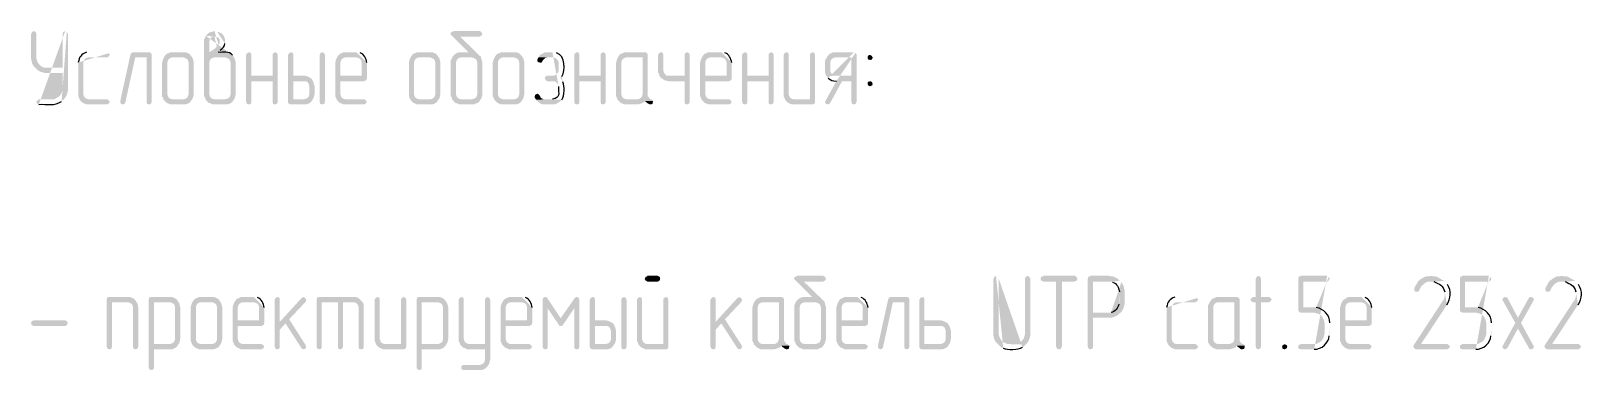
# Model space of a CAD drawing. Header units: millimetres. Extents: x -211 to 10565, y -2293 to 2244.
# Drawn here: x 5112.3 to 5175.6, y 58.4 to 72.3 of the extents above; entities that cross this region are included whole.
import ezdxf

# ---------------------------------------------------------------- set-up
doc = ezdxf.new("R2010")
doc.units = ezdxf.units.MM
doc.layers.add('PDF _Геометрия', color=7, linetype='Continuous')
doc.layers.add('PDF _Сплошная заливка', color=7, linetype='Continuous')

msp = doc.modelspace()

# ---------------------------------------------------------------- hatches: boundary and pattern name
at = {"layer": 'PDF _Сплошная заливка', "transparency": 33554559}
for points in [[(5112.38, 72.297), (5112.317, 72.254), (5112.275, 72.17), (5112.275, 71.154), (5112.296, 71.091), (5112.317, 70.964), (5112.402, 70.837), (5112.465, 70.773), (5112.909, 70.794), (5112.825, 70.794), (5112.761, 70.816), (5112.677, 70.858), (5112.613, 70.921), (5112.529, 71.048), (5112.486, 71.218), (5112.486, 72.191), (5112.465, 72.254)], [(5130.6, 72.297), (5129.52, 72.297), (5129.52, 72.276), (5129.436, 72.254), (5129.393, 72.191), (5129.415, 72.149), (5130.134, 71.429), (5129.753, 71.429), (5129.69, 71.408), (5129.605, 71.366), (5129.478, 71.239), (5129.457, 71.175), (5129.415, 71.091), (5129.415, 69.631), (5129.457, 69.567), (5129.478, 69.482), (5129.838, 69.504), (5129.753, 69.525), (5129.69, 69.567), (5129.647, 69.631), (5129.626, 69.715), (5129.626, 71.006), (5129.647, 71.091), (5129.69, 71.154), (5129.753, 71.196), (5129.838, 71.218), (5130.261, 71.218), (5130.642, 71.239), (5130.578, 71.302), (5129.795, 72.064), (5130.6, 72.064), (5130.663, 72.106), (5130.705, 72.17), (5130.663, 72.254)], [(5117.099, 71.429), (5116.443, 71.429), (5116.38, 71.408), (5116.337, 71.345), (5115.914, 69.419), (5115.914, 69.398), (5115.957, 69.313), (5116.02, 69.292), (5116.084, 69.313), (5116.126, 69.377), (5116.528, 71.218), (5116.993, 71.218), (5117.205, 71.323), (5117.205, 71.345), (5117.163, 71.408)], [(5117.205, 71.323), (5116.993, 71.218), (5116.993, 69.398), (5117.015, 69.313), (5117.099, 69.292), (5117.163, 69.313), (5117.205, 69.398)], [(5117.713, 71.239), (5117.671, 71.154), (5117.649, 71.091), (5117.628, 71.006), (5117.628, 69.631), (5117.671, 69.546), (5117.692, 69.482), (5118.051, 69.504), (5117.967, 69.525), (5117.903, 69.567), (5117.861, 69.631), (5117.84, 69.715), (5117.84, 71.006), (5117.861, 71.091), (5117.903, 71.154), (5117.967, 71.196), (5118.051, 71.218), (5118.496, 71.218)], [(5118.496, 71.429), (5117.967, 71.429), (5117.882, 71.387), (5117.819, 71.366), (5117.755, 71.302), (5117.713, 71.239), (5118.496, 71.218), (5118.559, 71.196), (5118.644, 71.154), (5118.686, 71.091), (5118.707, 71.006), (5118.707, 69.715), (5118.686, 69.631), (5118.644, 69.567), (5118.58, 69.525), (5118.496, 69.504), (5118.051, 69.504), (5117.692, 69.482), (5117.819, 69.355), (5117.882, 69.334), (5117.967, 69.292), (5118.559, 69.292), (5118.644, 69.313), (5118.729, 69.355), (5118.792, 69.419), (5118.877, 69.546), (5118.919, 69.715), (5118.919, 71.006), (5118.877, 71.175), (5118.792, 71.302), (5118.729, 71.366), (5118.644, 71.408), (5118.58, 71.429)], [(5120.548, 71.239), (5120.189, 71.218), (5120.273, 71.196), (5120.358, 71.154), (5120.4, 71.091), (5120.421, 71.006), (5120.421, 69.715), (5120.4, 69.631), (5120.358, 69.567), (5120.273, 69.525), (5120.189, 69.504), (5119.765, 69.504), (5119.406, 69.482), (5119.533, 69.355), (5119.617, 69.334), (5119.681, 69.292), (5120.294, 69.292), (5120.358, 69.313), (5120.443, 69.355), (5120.506, 69.419), (5120.591, 69.546), (5120.633, 69.715), (5120.633, 71.006), (5120.591, 71.175)], [(5121.162, 71.429), (5121.099, 71.387), (5121.056, 71.323), (5121.056, 69.398), (5121.099, 69.313), (5121.162, 69.292), (5121.247, 69.313), (5121.268, 69.398), (5121.268, 70.244), (5122.135, 70.244), (5121.268, 70.477), (5121.268, 71.323), (5121.247, 71.408)], [(5122.241, 71.429), (5122.157, 71.387), (5122.135, 71.323), (5122.135, 70.477), (5121.268, 70.477), (5122.135, 70.244), (5122.135, 69.398), (5122.157, 69.313), (5122.241, 69.292), (5122.305, 69.313), (5122.347, 69.398), (5122.347, 71.323), (5122.305, 71.408)], [(5122.876, 71.429), (5122.813, 71.387), (5122.77, 71.323), (5122.77, 69.377), (5122.813, 69.313), (5122.876, 69.292), (5123.49, 69.292), (5123.574, 69.313), (5123.659, 69.355), (5123.722, 69.419), (5123.765, 69.482), (5122.982, 69.504), (5122.982, 70.244), (5123.405, 70.244), (5123.765, 70.287), (5123.722, 70.35), (5123.659, 70.392), (5123.574, 70.435), (5123.511, 70.456), (5123.405, 70.477), (5122.982, 70.477), (5122.982, 71.323), (5122.961, 71.408)], [(5124.167, 71.429), (5124.082, 71.387), (5124.061, 71.323), (5124.061, 69.398), (5124.082, 69.313), (5124.167, 69.292), (5124.23, 69.313), (5124.251, 69.313), (5124.273, 69.398), (5124.273, 71.323), (5124.23, 71.408)], [(5124.78, 71.239), (5124.738, 71.154), (5124.717, 71.091), (5124.696, 71.006), (5124.696, 69.631), (5124.738, 69.546), (5124.759, 69.482), (5124.823, 69.419), (5124.886, 69.355), (5124.95, 69.334), (5125.034, 69.292), (5125.881, 69.292), (5125.944, 69.334), (5125.987, 69.398), (5125.944, 69.461), (5125.881, 69.504), (5125.119, 69.504), (5125.034, 69.525), (5124.971, 69.567), (5124.929, 69.631), (5124.907, 69.715), (5124.907, 70.244), (5125.881, 70.244), (5125.902, 70.265), (5125.965, 70.287), (5125.987, 70.371), (5124.907, 70.477), (5124.907, 71.006), (5124.929, 71.091), (5124.971, 71.154), (5125.034, 71.196), (5125.119, 71.218), (5125.563, 71.218)], [(5127.785, 71.239), (5127.743, 71.154), (5127.722, 71.091), (5127.701, 71.006), (5127.701, 69.631), (5127.743, 69.546), (5127.764, 69.482), (5128.124, 69.504), (5128.039, 69.525), (5127.976, 69.567), (5127.933, 69.631), (5127.912, 69.715), (5127.912, 71.006), (5127.933, 71.091), (5127.976, 71.154), (5128.039, 71.196), (5128.124, 71.218), (5128.568, 71.218)], [(5128.568, 71.429), (5128.039, 71.429), (5127.955, 71.387), (5127.891, 71.366), (5127.828, 71.302), (5127.785, 71.239), (5128.568, 71.218), (5128.632, 71.196), (5128.716, 71.154), (5128.759, 71.091), (5128.78, 71.006), (5128.78, 69.715), (5128.759, 69.631), (5128.716, 69.567), (5128.653, 69.525), (5128.568, 69.504), (5128.124, 69.504), (5127.764, 69.482), (5127.891, 69.355), (5127.955, 69.334), (5128.039, 69.292), (5128.632, 69.292), (5128.716, 69.313), (5128.801, 69.355), (5128.864, 69.419), (5128.949, 69.546), (5128.991, 69.715), (5128.991, 71.006), (5128.949, 71.175), (5128.864, 71.302), (5128.801, 71.366), (5128.716, 71.408), (5128.653, 71.429)], [(5130.642, 71.239), (5130.261, 71.218), (5130.346, 71.196), (5130.43, 71.154), (5130.473, 71.091), (5130.494, 71.006), (5130.494, 69.715), (5130.473, 69.631), (5130.43, 69.567), (5130.346, 69.525), (5130.261, 69.504), (5129.838, 69.504), (5129.478, 69.482), (5129.605, 69.355), (5129.69, 69.334), (5129.753, 69.292), (5130.367, 69.292), (5130.43, 69.334), (5130.515, 69.355), (5130.578, 69.419), (5130.663, 69.546), (5130.684, 69.631), (5130.705, 69.715), (5130.705, 71.006), (5130.684, 71.069), (5130.663, 71.154)], [(5131.213, 71.239), (5131.171, 71.154), (5131.15, 71.091), (5131.129, 71.006), (5131.129, 69.631), (5131.171, 69.546), (5131.192, 69.482), (5131.552, 69.504), (5131.467, 69.525), (5131.404, 69.567), (5131.361, 69.631), (5131.34, 69.715), (5131.34, 71.006), (5131.361, 71.091), (5131.404, 71.154), (5131.467, 71.196), (5131.552, 71.218), (5131.996, 71.218)], [(5131.996, 71.429), (5131.467, 71.429), (5131.383, 71.387), (5131.319, 71.366), (5131.256, 71.302), (5131.213, 71.239), (5131.996, 71.218), (5132.06, 71.196), (5132.144, 71.154), (5132.187, 71.091), (5132.208, 71.006), (5132.208, 69.715), (5132.187, 69.631), (5132.144, 69.567), (5132.081, 69.525), (5131.996, 69.504), (5131.552, 69.504), (5131.192, 69.482), (5131.256, 69.419), (5131.319, 69.355), (5131.383, 69.334), (5131.467, 69.292), (5132.06, 69.292), (5132.144, 69.313), (5132.229, 69.355), (5132.292, 69.419), (5132.377, 69.546), (5132.398, 69.631), (5132.419, 69.715), (5132.419, 71.006), (5132.398, 71.091), (5132.377, 71.175), (5132.292, 71.302), (5132.229, 71.366), (5132.144, 71.408), (5132.081, 71.429)], [(5132.991, 71.218), (5132.948, 71.133), (5132.948, 71.091), (5132.97, 71.027), (5133.054, 71.006), (5133.118, 71.006), (5133.16, 71.069), (5133.181, 71.112), (5133.245, 71.175), (5133.266, 71.196), (5133.35, 71.218), (5133.562, 71.218)], [(5134.557, 71.429), (5134.493, 71.387), (5134.451, 71.323), (5134.451, 69.398), (5134.493, 69.313), (5134.557, 69.292), (5134.641, 69.313), (5134.662, 69.398), (5134.662, 70.244), (5135.53, 70.244), (5134.662, 70.477), (5134.662, 71.323), (5134.641, 71.408)], [(5135.636, 71.429), (5135.551, 71.387), (5135.53, 71.323), (5135.53, 70.477), (5134.662, 70.477), (5135.53, 70.244), (5135.53, 69.398), (5135.551, 69.313), (5135.636, 69.292), (5135.699, 69.313), (5135.742, 69.398), (5135.742, 71.323), (5135.699, 71.408)], [(5136.249, 71.239), (5136.207, 71.154), (5136.186, 71.091), (5136.165, 71.006), (5136.165, 69.631), (5136.207, 69.546), (5136.228, 69.482), (5136.355, 69.355), (5136.419, 69.334), (5136.503, 69.292), (5137.053, 69.292), (5137.138, 69.313), (5137.202, 69.334), (5137.286, 69.377), (5137.35, 69.44), (5137.667, 69.44), (5137.604, 69.504), (5136.588, 69.504), (5136.503, 69.525), (5136.44, 69.567), (5136.398, 69.631), (5136.376, 69.715), (5136.376, 71.006), (5136.398, 71.091), (5136.44, 71.154), (5136.503, 71.196), (5136.588, 71.218), (5137.244, 71.218)], [(5137.35, 71.429), (5136.503, 71.429), (5136.419, 71.387), (5136.355, 71.366), (5136.292, 71.302), (5136.249, 71.239), (5137.244, 71.218), (5137.244, 69.715), (5137.223, 69.631), (5137.18, 69.567), (5137.117, 69.525), (5137.032, 69.504), (5136.588, 69.504), (5137.604, 69.504), (5137.54, 69.525), (5137.498, 69.588), (5137.456, 69.631), (5137.456, 71.345), (5137.413, 71.408)], [(5137.985, 71.429), (5137.921, 71.387), (5137.879, 71.323), (5137.879, 70.604), (5137.921, 70.519), (5137.942, 70.435), (5138.302, 70.477), (5138.217, 70.477), (5138.154, 70.54), (5138.112, 70.604), (5138.09, 70.689), (5138.09, 71.323), (5138.069, 71.408)], [(5139.064, 71.429), (5138.979, 71.387), (5138.958, 71.323), (5138.958, 70.477), (5138.302, 70.477), (5137.942, 70.435), (5138.006, 70.371), (5138.069, 70.329), (5138.133, 70.287), (5138.302, 70.244), (5138.958, 70.244), (5138.958, 69.398), (5138.979, 69.313), (5139.064, 69.292), (5139.127, 69.313), (5139.17, 69.398), (5139.17, 71.323), (5139.127, 71.408)], [(5139.677, 71.239), (5139.635, 71.154), (5139.614, 71.091), (5139.593, 71.006), (5139.593, 69.631), (5139.635, 69.546), (5139.656, 69.482), (5139.72, 69.419), (5139.783, 69.355), (5139.847, 69.334), (5139.931, 69.292), (5140.778, 69.292), (5140.841, 69.334), (5140.884, 69.398), (5140.841, 69.461), (5140.778, 69.504), (5140.016, 69.504), (5139.931, 69.525), (5139.868, 69.567), (5139.826, 69.631), (5139.804, 69.715), (5139.804, 70.244), (5140.778, 70.244), (5140.799, 70.265), (5140.862, 70.287), (5140.884, 70.371), (5139.804, 70.477), (5139.804, 71.006), (5139.826, 71.091), (5139.868, 71.154), (5139.931, 71.196), (5140.016, 71.218), (5140.46, 71.218)], [(5141.413, 71.429), (5141.349, 71.387), (5141.307, 71.323), (5141.307, 69.398), (5141.349, 69.313), (5141.413, 69.292), (5141.497, 69.313), (5141.518, 69.398), (5141.518, 70.244), (5142.386, 70.244), (5141.518, 70.477), (5141.518, 71.323), (5141.497, 71.408)], [(5142.492, 71.429), (5142.407, 71.387), (5142.386, 71.323), (5142.386, 70.477), (5141.518, 70.477), (5142.386, 70.244), (5142.386, 69.398), (5142.407, 69.313), (5142.492, 69.292), (5142.555, 69.313), (5142.598, 69.398), (5142.598, 71.323), (5142.555, 71.408)], [(5143.105, 71.429), (5143.042, 71.387), (5143, 71.323), (5143, 69.631), (5143.042, 69.546), (5143.063, 69.482), (5143.423, 69.504), (5143.338, 69.525), (5143.275, 69.567), (5143.232, 69.631), (5143.211, 69.715), (5143.211, 71.323), (5143.19, 71.408)], [(5144.185, 71.429), (5144.1, 71.387), (5144.079, 71.323), (5144.079, 69.504), (5143.423, 69.504), (5143.063, 69.482), (5143.19, 69.355), (5143.253, 69.334), (5143.338, 69.292), (5144.206, 69.292), (5144.269, 69.334), (5144.29, 69.398), (5144.29, 71.323), (5144.248, 71.408)], [(5144.777, 71.239), (5144.735, 71.154), (5144.692, 71.091), (5144.692, 70.604), (5144.714, 70.519), (5144.756, 70.435), (5145.116, 70.477), (5145.031, 70.477), (5144.967, 70.54), (5144.925, 70.604), (5144.904, 70.689), (5144.904, 71.006), (5144.925, 71.091), (5144.967, 71.154), (5145.031, 71.196), (5145.116, 71.218), (5145.772, 71.218)], [(5146.533, 71.323), (5146.47, 71.302), (5146.449, 71.281), (5146.428, 71.218), (5146.449, 71.133), (5146.533, 71.112), (5146.618, 71.133), (5146.618, 71.154), (5146.639, 71.218), (5146.597, 71.281)], [(5123.765, 70.287), (5123.405, 70.244), (5123.49, 70.244), (5123.574, 70.202), (5123.617, 70.117), (5123.638, 70.033), (5123.638, 69.715), (5123.617, 69.631), (5123.574, 69.567), (5123.49, 69.525), (5123.405, 69.504), (5122.982, 69.504), (5123.765, 69.482), (5123.807, 69.546), (5123.849, 69.715), (5123.849, 70.033), (5123.828, 70.117), (5123.807, 70.202)], [(5132.948, 69.736), (5132.864, 69.694), (5132.843, 69.631), (5132.843, 69.567), (5132.906, 69.482), (5133.245, 69.504), (5133.202, 69.504), (5133.118, 69.546), (5133.075, 69.588), (5133.054, 69.652), (5133.012, 69.694)], [(5145.158, 70.244), (5144.714, 69.44), (5144.692, 69.398), (5144.735, 69.313), (5144.798, 69.292), (5144.862, 69.313), (5144.904, 69.355), (5145.391, 70.244), (5145.772, 70.244)], [(5146.533, 70.244), (5146.47, 70.223), (5146.449, 70.223), (5146.428, 70.138), (5146.449, 70.075), (5146.533, 70.033), (5146.618, 70.075), (5146.639, 70.138), (5146.597, 70.223)], [(5137.667, 69.44), (5137.35, 69.44), (5137.371, 69.398), (5137.434, 69.355), (5137.456, 69.334), (5137.54, 69.292), (5137.561, 69.292), (5137.646, 69.313), (5137.667, 69.398)], [(5137.858, 62.288), (5137.434, 62.288), (5137.434, 62.267), (5137.371, 62.246), (5137.329, 62.161), (5137.371, 62.097), (5137.434, 62.055), (5137.879, 62.055), (5137.942, 62.097), (5137.963, 62.161), (5137.942, 62.246)], [(5144.629, 62.288), (5143.55, 62.288), (5143.55, 62.267), (5143.465, 62.246), (5143.423, 62.182), (5143.444, 62.14), (5144.163, 61.42), (5143.783, 61.42), (5143.719, 61.399), (5143.634, 61.357), (5143.507, 61.23), (5143.486, 61.166), (5143.444, 61.082), (5143.444, 59.622), (5143.486, 59.558), (5143.507, 59.474), (5143.867, 59.495), (5143.783, 59.516), (5143.719, 59.558), (5143.677, 59.622), (5143.656, 59.706), (5143.656, 60.997), (5143.677, 61.082), (5143.719, 61.145), (5143.783, 61.188), (5143.867, 61.209), (5144.29, 61.209), (5144.671, 61.23), (5144.608, 61.293), (5143.825, 62.055), (5144.629, 62.055), (5144.692, 62.097), (5144.735, 62.161), (5144.692, 62.246)], [(5152.966, 62.288), (5152.881, 62.246), (5152.86, 62.161), (5152.86, 59.918), (5152.818, 59.749), (5152.733, 59.622), (5152.67, 59.579), (5152.585, 59.537), (5152.522, 59.495), (5152.204, 59.495), (5152.881, 59.474), (5152.945, 59.537), (5152.987, 59.601), (5153.03, 59.685), (5153.051, 59.749), (5153.072, 59.833), (5153.072, 62.182), (5153.03, 62.246)], [(5154.892, 62.288), (5153.601, 62.288), (5153.601, 62.267), (5153.516, 62.246), (5153.495, 62.161), (5153.516, 62.097), (5153.601, 62.055), (5154.13, 62.055), (5154.13, 59.389), (5154.172, 59.304), (5154.236, 59.283), (5154.32, 59.304), (5154.363, 59.389), (5154.363, 62.055), (5154.892, 62.055), (5154.976, 62.097), (5154.998, 62.161), (5154.955, 62.246)], [(5156.288, 62.288), (5155.527, 62.288), (5155.505, 62.267), (5155.442, 62.246), (5155.421, 62.161), (5155.421, 59.389), (5155.463, 59.304), (5155.527, 59.283), (5155.611, 59.304), (5155.632, 59.389), (5155.632, 60.574), (5156.373, 60.574), (5156.458, 60.595), (5156.521, 60.616), (5156.606, 60.659), (5156.669, 60.701), (5156.733, 60.764), (5155.632, 60.785), (5155.632, 62.055), (5156.288, 62.055), (5156.733, 62.097), (5156.669, 62.14), (5156.606, 62.203), (5156.521, 62.224), (5156.458, 62.267), (5156.373, 62.267)], [(5162.383, 62.288), (5162.319, 62.246), (5162.277, 62.161), (5162.277, 61.42), (5162.171, 61.42), (5162.107, 61.378), (5162.065, 61.314), (5162.107, 61.23), (5162.171, 61.209), (5162.277, 61.209), (5162.277, 59.389), (5162.319, 59.304), (5162.383, 59.283), (5162.467, 59.304), (5162.488, 59.389), (5162.488, 61.209), (5162.827, 61.209), (5162.89, 61.251), (5162.933, 61.314), (5162.89, 61.378), (5162.827, 61.42), (5162.488, 61.42), (5162.488, 62.182), (5162.467, 62.246)], [(5169.429, 62.288), (5169.344, 62.267), (5169.26, 62.267), (5169.175, 62.246), (5169.112, 62.203), (5169.027, 62.161), (5168.985, 62.119), (5168.921, 62.076), (5168.879, 62.013), (5168.836, 61.928), (5168.794, 61.865), (5168.752, 61.78), (5168.752, 61.738), (5168.773, 61.653), (5168.858, 61.632), (5168.921, 61.653), (5168.963, 61.695), (5168.963, 61.717), (5169.006, 61.801), (5169.048, 61.865), (5169.154, 61.97), (5169.196, 61.992), (5169.26, 62.034), (5169.344, 62.055), (5169.429, 62.055), (5169.979, 62.076), (5169.894, 62.119), (5169.831, 62.161), (5169.746, 62.203), (5169.683, 62.246), (5169.598, 62.267), (5169.514, 62.267)], [(5174.783, 62.288), (5174.698, 62.267), (5174.613, 62.267), (5174.529, 62.246), (5174.465, 62.203), (5174.38, 62.161), (5174.338, 62.119), (5174.275, 62.076), (5174.232, 62.013), (5174.19, 61.928), (5174.148, 61.865), (5174.105, 61.78), (5174.105, 61.738), (5174.127, 61.653), (5174.211, 61.632), (5174.275, 61.653), (5174.317, 61.695), (5174.317, 61.717), (5174.359, 61.801), (5174.402, 61.865), (5174.507, 61.97), (5174.55, 61.992), (5174.613, 62.034), (5174.698, 62.055), (5174.783, 62.055), (5175.333, 62.076), (5175.248, 62.119), (5175.185, 62.161), (5175.1, 62.203), (5175.036, 62.246), (5174.952, 62.267), (5174.867, 62.267)], [(5116.232, 61.42), (5115.449, 61.42), (5115.385, 61.399), (5115.364, 61.314), (5115.364, 59.389), (5115.406, 59.304), (5115.47, 59.283), (5115.555, 59.304), (5115.576, 59.389), (5115.576, 61.209), (5116.232, 61.209), (5116.57, 61.23), (5116.528, 61.293), (5116.464, 61.357), (5116.38, 61.399), (5116.316, 61.42)], [(5116.57, 61.23), (5116.232, 61.209), (5116.295, 61.188), (5116.38, 61.145), (5116.422, 61.082), (5116.443, 60.997), (5116.443, 59.389), (5116.464, 59.304), (5116.549, 59.283), (5116.613, 59.304), (5116.655, 59.389), (5116.655, 60.997), (5116.613, 61.166)], [(5117.946, 61.42), (5117.163, 61.42), (5117.099, 61.399), (5117.078, 61.314), (5117.078, 58.521), (5117.12, 58.458), (5117.184, 58.437), (5117.268, 58.458), (5117.29, 58.542), (5117.29, 59.283), (5118.03, 59.283), (5118.094, 59.304), (5118.178, 59.347), (5118.242, 59.41), (5118.284, 59.474), (5117.29, 59.495), (5117.29, 61.209), (5117.946, 61.209), (5118.284, 61.23), (5118.242, 61.293), (5118.178, 61.357), (5118.094, 61.399), (5118.03, 61.42)], [(5118.284, 61.23), (5117.946, 61.209), (5118.009, 61.188), (5118.094, 61.145), (5118.136, 61.082), (5118.157, 60.997), (5118.157, 59.706), (5118.136, 59.622), (5118.094, 59.558), (5118.009, 59.516), (5117.946, 59.495), (5117.29, 59.495), (5118.284, 59.474), (5118.327, 59.537), (5118.369, 59.706), (5118.369, 60.997), (5118.327, 61.166)], [(5118.877, 61.23), (5118.834, 61.145), (5118.813, 61.082), (5118.792, 60.997), (5118.792, 59.622), (5118.834, 59.537), (5118.856, 59.474), (5119.215, 59.495), (5119.131, 59.516), (5119.067, 59.558), (5119.025, 59.622), (5119.004, 59.706), (5119.004, 60.997), (5119.025, 61.082), (5119.067, 61.145), (5119.131, 61.188), (5119.215, 61.209), (5119.66, 61.209)], [(5119.66, 61.42), (5119.131, 61.42), (5119.046, 61.378), (5118.982, 61.357), (5118.919, 61.293), (5118.877, 61.23), (5119.66, 61.209), (5119.723, 61.188), (5119.808, 61.145), (5119.85, 61.082), (5119.871, 60.997), (5119.871, 59.706), (5119.85, 59.622), (5119.808, 59.558), (5119.744, 59.516), (5119.66, 59.495), (5119.215, 59.495), (5118.856, 59.474), (5118.982, 59.347), (5119.046, 59.325), (5119.131, 59.283), (5119.723, 59.283), (5119.808, 59.304), (5119.892, 59.347), (5119.956, 59.41), (5120.041, 59.537), (5120.062, 59.622), (5120.083, 59.706), (5120.083, 60.997), (5120.062, 61.082), (5120.041, 61.166), (5119.956, 61.293), (5119.892, 61.357), (5119.808, 61.399), (5119.744, 61.42)], [(5120.591, 61.23), (5120.548, 61.145), (5120.527, 61.082), (5120.506, 60.997), (5120.506, 59.622), (5120.548, 59.537), (5120.57, 59.474), (5120.633, 59.41), (5120.696, 59.347), (5120.76, 59.325), (5120.845, 59.283), (5121.691, 59.283), (5121.755, 59.325), (5121.797, 59.389), (5121.755, 59.452), (5121.691, 59.495), (5120.929, 59.495), (5120.845, 59.516), (5120.781, 59.558), (5120.739, 59.622), (5120.718, 59.706), (5120.718, 60.235), (5121.691, 60.235), (5121.712, 60.256), (5121.776, 60.278), (5121.797, 60.362), (5120.718, 60.468), (5120.718, 60.997), (5120.739, 61.082), (5120.781, 61.145), (5120.845, 61.188), (5120.929, 61.209), (5121.374, 61.209)], [(5122.326, 61.42), (5122.262, 61.378), (5122.22, 61.314), (5122.22, 59.389), (5122.262, 59.304), (5122.326, 59.283), (5122.41, 59.304), (5122.432, 59.389), (5122.432, 60.087), (5122.664, 60.341), (5122.432, 60.405), (5122.432, 61.314), (5122.41, 61.399)], [(5123.405, 61.42), (5123.32, 61.378), (5122.432, 60.405), (5122.664, 60.341), (5123.32, 59.325), (5123.342, 59.304), (5123.405, 59.283), (5123.469, 59.304), (5123.511, 59.389), (5123.49, 59.452), (5122.813, 60.51), (5123.49, 61.23), (5123.511, 61.314), (5123.469, 61.378)], [(5125.436, 61.42), (5124.019, 61.42), (5123.955, 61.399), (5123.934, 61.314), (5123.934, 59.389), (5123.976, 59.304), (5124.04, 59.283), (5124.124, 59.304), (5124.146, 59.389), (5124.146, 61.209), (5125.436, 61.209), (5125.796, 61.23), (5125.669, 61.357), (5125.606, 61.399), (5125.521, 61.42)], [(5125.013, 61.209), (5124.802, 61.209), (5124.802, 59.389), (5124.823, 59.304), (5124.907, 59.283), (5124.971, 59.304), (5125.013, 59.389)], [(5125.796, 61.23), (5125.436, 61.209), (5125.521, 61.188), (5125.585, 61.145), (5125.627, 61.082), (5125.648, 60.997), (5125.648, 59.389), (5125.669, 59.304), (5125.754, 59.283), (5125.838, 59.304), (5125.86, 59.389), (5125.86, 61.082), (5125.838, 61.166)], [(5126.41, 61.42), (5126.346, 61.378), (5126.304, 61.314), (5126.304, 59.622), (5126.346, 59.537), (5126.367, 59.474), (5126.727, 59.495), (5126.643, 59.516), (5126.579, 59.558), (5126.537, 59.622), (5126.516, 59.706), (5126.516, 61.314), (5126.494, 61.399)], [(5127.489, 61.42), (5127.404, 61.378), (5127.383, 61.314), (5127.383, 59.495), (5126.727, 59.495), (5126.367, 59.474), (5126.494, 59.347), (5126.558, 59.325), (5126.643, 59.283), (5127.51, 59.283), (5127.574, 59.325), (5127.595, 59.389), (5127.595, 61.314), (5127.552, 61.399)], [(5128.886, 61.42), (5128.103, 61.42), (5128.039, 61.399), (5128.018, 61.314), (5128.018, 58.521), (5128.06, 58.458), (5128.124, 58.437), (5128.208, 58.458), (5128.23, 58.542), (5128.23, 59.283), (5128.97, 59.283), (5129.034, 59.304), (5129.118, 59.347), (5129.182, 59.41), (5129.224, 59.474), (5128.23, 59.495), (5128.23, 61.209), (5128.886, 61.209), (5129.224, 61.23), (5129.182, 61.293), (5129.118, 61.357), (5129.034, 61.399), (5128.97, 61.42)], [(5129.224, 61.23), (5128.886, 61.209), (5128.949, 61.188), (5129.034, 61.145), (5129.076, 61.082), (5129.097, 60.997), (5129.097, 59.706), (5129.076, 59.622), (5129.034, 59.558), (5128.949, 59.516), (5128.886, 59.495), (5128.23, 59.495), (5129.224, 59.474), (5129.266, 59.537), (5129.309, 59.706), (5129.309, 60.997), (5129.266, 61.166)], [(5129.838, 61.42), (5129.774, 61.378), (5129.732, 61.314), (5129.732, 59.622), (5129.774, 59.558), (5129.795, 59.474), (5130.155, 59.495), (5130.092, 59.516), (5130.007, 59.558), (5129.965, 59.622), (5129.944, 59.706), (5129.944, 61.314), (5129.922, 61.399)], [(5130.917, 61.42), (5130.832, 61.378), (5130.811, 61.314), (5130.811, 59.495), (5130.155, 59.495), (5129.795, 59.474), (5129.922, 59.347), (5130.007, 59.325), (5130.071, 59.283), (5130.811, 59.283), (5130.811, 58.86), (5130.79, 58.775), (5130.748, 58.712), (5130.684, 58.669), (5130.6, 58.648), (5129.944, 58.648), (5129.859, 58.606), (5129.838, 58.542), (5129.859, 58.458), (5129.944, 58.437), (5130.684, 58.437), (5130.748, 58.458), (5130.832, 58.5), (5130.896, 58.564), (5130.98, 58.691), (5131.023, 58.86), (5131.023, 61.314), (5130.98, 61.399)], [(5131.531, 61.23), (5131.488, 61.145), (5131.467, 61.082), (5131.446, 60.997), (5131.446, 59.622), (5131.488, 59.537), (5131.509, 59.474), (5131.636, 59.347), (5131.7, 59.325), (5131.785, 59.283), (5132.631, 59.283), (5132.694, 59.325), (5132.737, 59.389), (5132.694, 59.452), (5132.631, 59.495), (5131.869, 59.495), (5131.785, 59.516), (5131.721, 59.558), (5131.679, 59.622), (5131.658, 59.706), (5131.658, 60.235), (5132.631, 60.235), (5132.652, 60.256), (5132.716, 60.278), (5132.737, 60.362), (5131.658, 60.468), (5131.658, 60.997), (5131.679, 61.082), (5131.721, 61.145), (5131.785, 61.188), (5131.869, 61.209), (5132.314, 61.209)], [(5133.266, 61.42), (5133.202, 61.399), (5133.16, 61.314), (5133.372, 60.955), (5133.816, 60.299), (5133.901, 60.553), (5133.35, 61.378), (5133.308, 61.42)], [(5133.16, 61.314), (5133.16, 59.389), (5133.202, 59.304), (5133.266, 59.283), (5133.35, 59.304), (5133.372, 59.389), (5133.372, 60.955)], [(5134.557, 61.42), (5134.535, 61.42), (5134.472, 61.378), (5133.901, 60.553), (5133.816, 60.299), (5133.837, 60.256), (5133.901, 60.235), (5133.943, 60.235), (5134.006, 60.299), (5134.451, 60.955), (5134.662, 61.314), (5134.62, 61.399)], [(5134.662, 61.314), (5134.451, 60.955), (5134.451, 59.389), (5134.472, 59.304), (5134.557, 59.283), (5134.62, 59.304), (5134.641, 59.304), (5134.662, 59.389)], [(5135.191, 61.42), (5135.128, 61.378), (5135.086, 61.314), (5135.086, 59.368), (5135.128, 59.304), (5135.191, 59.283), (5135.805, 59.283), (5135.89, 59.304), (5135.974, 59.347), (5136.038, 59.41), (5136.08, 59.474), (5135.297, 59.495), (5135.297, 60.235), (5135.72, 60.235), (5136.08, 60.278), (5136.038, 60.341), (5135.974, 60.383), (5135.89, 60.426), (5135.826, 60.447), (5135.72, 60.468), (5135.297, 60.468), (5135.297, 61.314), (5135.276, 61.399)], [(5136.482, 61.42), (5136.398, 61.378), (5136.376, 61.314), (5136.376, 59.389), (5136.398, 59.304), (5136.482, 59.283), (5136.546, 59.304), (5136.567, 59.304), (5136.588, 59.389), (5136.588, 61.314), (5136.546, 61.399)], [(5137.117, 61.42), (5137.053, 61.378), (5137.011, 61.314), (5137.011, 59.622), (5137.053, 59.558), (5137.075, 59.474), (5137.434, 59.495), (5137.35, 59.516), (5137.286, 59.558), (5137.244, 59.622), (5137.223, 59.706), (5137.223, 61.314), (5137.202, 61.399)], [(5138.196, 61.42), (5138.112, 61.378), (5138.09, 61.314), (5138.09, 59.495), (5137.434, 59.495), (5137.075, 59.474), (5137.138, 59.41), (5137.202, 59.347), (5137.286, 59.325), (5137.35, 59.283), (5138.217, 59.283), (5138.281, 59.325), (5138.302, 59.389), (5138.302, 61.314), (5138.26, 61.399)], [(5140.122, 61.42), (5140.058, 61.378), (5140.016, 61.314), (5140.016, 59.389), (5140.058, 59.304), (5140.122, 59.283), (5140.206, 59.304), (5140.228, 59.389), (5140.228, 60.087), (5140.46, 60.341), (5140.228, 60.405), (5140.228, 61.314), (5140.206, 61.399)], [(5141.201, 61.42), (5141.116, 61.378), (5140.228, 60.405), (5140.46, 60.341), (5141.116, 59.325), (5141.137, 59.304), (5141.201, 59.283), (5141.264, 59.304), (5141.307, 59.389), (5141.286, 59.452), (5140.608, 60.51), (5141.286, 61.23), (5141.307, 61.314), (5141.264, 61.378)], [(5141.815, 61.23), (5141.772, 61.145), (5141.751, 61.082), (5141.73, 60.997), (5141.73, 59.622), (5141.772, 59.537), (5141.793, 59.474), (5141.857, 59.41), (5141.92, 59.347), (5141.984, 59.325), (5142.069, 59.283), (5142.619, 59.283), (5142.703, 59.304), (5142.767, 59.325), (5142.851, 59.368), (5142.915, 59.431), (5143.232, 59.431), (5143.169, 59.495), (5142.153, 59.495), (5142.069, 59.516), (5142.005, 59.558), (5141.963, 59.622), (5141.942, 59.706), (5141.942, 60.997), (5141.963, 61.082), (5142.005, 61.145), (5142.069, 61.188), (5142.153, 61.209), (5142.809, 61.209)], [(5142.915, 61.42), (5142.069, 61.42), (5141.984, 61.378), (5141.92, 61.357), (5141.857, 61.293), (5141.815, 61.23), (5142.809, 61.209), (5142.809, 59.706), (5142.788, 59.622), (5142.746, 59.558), (5142.682, 59.516), (5142.598, 59.495), (5142.153, 59.495), (5143.169, 59.495), (5143.105, 59.516), (5143.063, 59.579), (5143.021, 59.622), (5143.021, 61.336), (5142.978, 61.399)], [(5144.671, 61.23), (5144.29, 61.209), (5144.375, 61.188), (5144.46, 61.145), (5144.502, 61.082), (5144.523, 60.997), (5144.523, 59.706), (5144.502, 59.622), (5144.46, 59.558), (5144.375, 59.516), (5144.29, 59.495), (5143.867, 59.495), (5143.507, 59.474), (5143.634, 59.347), (5143.719, 59.325), (5143.783, 59.283), (5144.396, 59.283), (5144.46, 59.325), (5144.544, 59.347), (5144.608, 59.41), (5144.692, 59.537), (5144.735, 59.706), (5144.735, 60.997), (5144.714, 61.061), (5144.692, 61.145)], [(5145.243, 61.23), (5145.2, 61.145), (5145.179, 61.082), (5145.158, 60.997), (5145.158, 59.622), (5145.2, 59.537), (5145.221, 59.474), (5145.348, 59.347), (5145.412, 59.325), (5145.497, 59.283), (5146.343, 59.283), (5146.406, 59.325), (5146.449, 59.389), (5146.406, 59.452), (5146.343, 59.495), (5145.581, 59.495), (5145.497, 59.516), (5145.433, 59.558), (5145.391, 59.622), (5145.37, 59.706), (5145.37, 60.235), (5146.343, 60.235), (5146.364, 60.256), (5146.428, 60.278), (5146.449, 60.362), (5145.37, 60.468), (5145.37, 60.997), (5145.391, 61.082), (5145.433, 61.145), (5145.497, 61.188), (5145.581, 61.209), (5146.026, 61.209)], [(5148.036, 61.42), (5147.38, 61.42), (5147.316, 61.399), (5147.274, 61.336), (5146.851, 59.41), (5146.851, 59.389), (5146.893, 59.304), (5146.957, 59.283), (5147.02, 59.304), (5147.062, 59.368), (5147.464, 61.209), (5147.93, 61.209), (5148.142, 61.314), (5148.142, 61.336), (5148.099, 61.399)], [(5148.142, 61.314), (5147.93, 61.209), (5147.93, 59.389), (5147.951, 59.304), (5148.036, 59.283), (5148.099, 59.304), (5148.142, 59.389)], [(5148.649, 61.42), (5148.586, 61.378), (5148.544, 61.314), (5148.544, 59.368), (5148.586, 59.304), (5148.649, 59.283), (5149.475, 59.283), (5149.559, 59.304), (5149.644, 59.347), (5149.707, 59.41), (5149.75, 59.474), (5148.755, 59.495), (5148.755, 60.235), (5149.411, 60.235), (5149.75, 60.278), (5149.707, 60.341), (5149.644, 60.383), (5149.559, 60.426), (5149.496, 60.447), (5149.411, 60.468), (5148.755, 60.468), (5148.755, 61.314), (5148.734, 61.399)], [(5160.415, 61.23), (5160.372, 61.145), (5160.33, 61.082), (5160.33, 59.622), (5160.351, 59.537), (5160.393, 59.474), (5160.52, 59.347), (5160.584, 59.325), (5160.669, 59.283), (5161.219, 59.283), (5161.303, 59.304), (5161.367, 59.325), (5161.451, 59.368), (5161.515, 59.431), (5161.832, 59.431), (5161.769, 59.495), (5160.753, 59.495), (5160.669, 59.516), (5160.605, 59.558), (5160.563, 59.622), (5160.542, 59.706), (5160.542, 60.997), (5160.563, 61.082), (5160.605, 61.145), (5160.669, 61.188), (5160.753, 61.209), (5161.409, 61.209)], [(5161.515, 61.42), (5160.669, 61.42), (5160.584, 61.378), (5160.52, 61.357), (5160.457, 61.293), (5160.415, 61.23), (5161.409, 61.209), (5161.409, 59.706), (5161.388, 59.622), (5161.346, 59.558), (5161.261, 59.516), (5161.176, 59.495), (5160.753, 59.495), (5161.769, 59.495), (5161.705, 59.516), (5161.642, 59.579), (5161.621, 59.622), (5161.621, 61.336), (5161.578, 61.399)], [(5165.811, 61.23), (5165.768, 61.145), (5165.747, 61.082), (5165.726, 60.997), (5165.726, 59.622), (5165.768, 59.537), (5165.789, 59.474), (5165.916, 59.347), (5165.98, 59.325), (5166.064, 59.283), (5166.911, 59.283), (5166.974, 59.325), (5167.017, 59.389), (5166.974, 59.452), (5166.911, 59.495), (5166.149, 59.495), (5166.064, 59.516), (5166.001, 59.558), (5165.959, 59.622), (5165.937, 59.706), (5165.937, 60.235), (5166.911, 60.235), (5166.932, 60.256), (5166.995, 60.278), (5167.017, 60.362), (5165.937, 60.468), (5165.937, 60.997), (5165.959, 61.082), (5166.001, 61.145), (5166.064, 61.188), (5166.149, 61.209), (5166.593, 61.209)], [(5172.455, 61.42), (5172.391, 61.399), (5172.349, 61.314), (5172.37, 61.272), (5172.878, 60.362), (5172.984, 60.13), (5173.428, 59.347), (5173.449, 59.304), (5173.513, 59.283), (5173.534, 59.283), (5173.598, 59.304), (5173.64, 59.389), (5173.619, 59.431), (5173.111, 60.362), (5172.984, 60.574), (5172.561, 61.378), (5172.54, 61.399)], [(5173.534, 61.42), (5173.471, 61.42), (5173.428, 61.378), (5172.984, 60.574), (5173.111, 60.362), (5173.619, 61.272), (5173.64, 61.314), (5173.598, 61.399)], [(5113.671, 60.235), (5112.38, 60.235), (5112.296, 60.278), (5112.275, 60.362), (5112.296, 60.426), (5112.38, 60.468), (5113.671, 60.468), (5113.735, 60.426), (5113.777, 60.362), (5113.735, 60.278)], [(5136.08, 60.278), (5135.72, 60.235), (5135.805, 60.235), (5135.89, 60.193), (5135.932, 60.108), (5135.953, 60.024), (5135.953, 59.706), (5135.932, 59.622), (5135.89, 59.558), (5135.805, 59.516), (5135.72, 59.495), (5135.297, 59.495), (5136.08, 59.474), (5136.122, 59.537), (5136.165, 59.706), (5136.165, 60.024), (5136.122, 60.193)], [(5149.75, 60.278), (5149.411, 60.235), (5149.475, 60.235), (5149.559, 60.193), (5149.602, 60.108), (5149.623, 60.024), (5149.623, 59.706), (5149.602, 59.622), (5149.559, 59.558), (5149.475, 59.516), (5149.411, 59.495), (5148.755, 59.495), (5149.75, 59.474), (5149.792, 59.537), (5149.834, 59.706), (5149.834, 60.024), (5149.792, 60.193)], [(5172.878, 60.362), (5172.37, 59.431), (5172.349, 59.389), (5172.391, 59.304), (5172.455, 59.283), (5172.518, 59.304), (5172.561, 59.347), (5172.984, 60.13)], [(5143.232, 59.431), (5142.915, 59.431), (5142.936, 59.389), (5143, 59.347), (5143.021, 59.325), (5143.105, 59.283), (5143.127, 59.283), (5143.211, 59.304), (5143.232, 59.389)], [(5161.832, 59.431), (5161.515, 59.431), (5161.536, 59.389), (5161.6, 59.347), (5161.621, 59.325), (5161.684, 59.283), (5161.727, 59.283), (5161.811, 59.304), (5161.832, 59.389)], [(5163.462, 59.495), (5163.546, 59.452), (5163.568, 59.389), (5163.546, 59.325), (5163.462, 59.283), (5163.377, 59.304), (5163.356, 59.389), (5163.377, 59.452)]]:
    msp.add_hatch(color=256, dxfattribs=at).paths.add_polyline_path(points)
h = msp.add_hatch(color=256, dxfattribs=at)
h.paths.add_polyline_path([(5113.671, 72.297), (5113.587, 72.254), (5113.565, 72.17), (5113.565, 70.794), (5112.909, 70.794), (5112.465, 70.773), (5112.529, 70.71), (5112.592, 70.667), (5112.677, 70.625), (5112.761, 70.604), (5112.825, 70.583), (5113.565, 70.583), (5113.565, 69.927), (5113.523, 69.758), (5113.438, 69.631), (5113.375, 69.588), (5113.29, 69.546), (5113.227, 69.504), (5112.592, 69.504), (5112.529, 69.461), (5112.486, 69.398), (5112.529, 69.313), (5112.592, 69.292)], flags=0)
h.paths.add_polyline_path([(5113.523, 69.419), (5113.65, 69.546), (5113.692, 69.609), (5113.735, 69.694), (5113.756, 69.758), (5113.777, 69.842), (5113.777, 72.191), (5113.735, 72.254)], flags=0)
h = msp.add_hatch(color=256, dxfattribs=at)
h.paths.add_polyline_path([(5119.765, 72.297), (5119.702, 72.276), (5119.617, 72.254), (5119.554, 72.233), (5119.469, 72.17), (5119.406, 72.106), (5119.765, 72.064), (5119.85, 72.064), (5119.914, 72.022), (5119.935, 72.022), (5119.977, 71.937), (5119.977, 71.789), (5119.935, 71.725), (5119.787, 71.577), (5119.723, 71.535), (5119.554, 71.429), (5119.914, 71.429), (5119.998, 71.514)], flags=0)
h.paths.add_polyline_path([(5120.189, 71.789), (5120.189, 71.979), (5120.167, 72.043), (5120.125, 72.127), (5120.062, 72.191), (5120.019, 72.212), (5119.935, 72.254), (5119.871, 72.276)], flags=0)
h = msp.add_hatch(color=256, dxfattribs=at)
h.paths.add_polyline_path([(5119.406, 72.106), (5119.385, 72.043), (5119.342, 71.958), (5119.342, 69.631), (5119.385, 69.567), (5119.406, 69.482), (5119.765, 69.504), (5119.681, 69.525), (5119.617, 69.567), (5119.575, 69.631), (5119.554, 69.715), (5119.554, 71.006), (5119.575, 71.091), (5119.617, 71.154), (5119.681, 71.196), (5119.765, 71.218), (5120.189, 71.218), (5120.548, 71.239), (5120.506, 71.302)], flags=0)
h.paths.add_polyline_path([(5119.914, 71.429), (5119.554, 71.429), (5119.554, 71.874), (5119.575, 71.958), (5119.617, 72.022), (5119.681, 72.064), (5119.765, 72.064)], flags=0)
h = msp.add_hatch(color=256, dxfattribs=at)
h.paths.add_polyline_path([(5115.385, 71.429), (5114.539, 71.429)], flags=0)
h.paths.add_polyline_path([(5114.2, 71.006), (5114.2, 69.631), (5114.243, 69.546), (5114.264, 69.482), (5114.327, 69.419), (5114.391, 69.355), (5114.454, 69.334), (5114.539, 69.292), (5115.385, 69.292), (5115.449, 69.334), (5115.491, 69.398), (5115.449, 69.461), (5115.385, 69.504), (5114.623, 69.504), (5114.539, 69.525), (5114.475, 69.567), (5114.433, 69.631), (5114.412, 69.715), (5114.412, 71.006), (5114.433, 71.091), (5114.475, 71.154), (5114.539, 71.196), (5114.623, 71.218), (5115.385, 71.218), (5115.449, 71.26), (5115.491, 71.323), (5115.449, 71.387)], flags=0)
h = msp.add_hatch(color=256, dxfattribs=at)
h.paths.add_polyline_path([(5125.563, 71.429), (5125.034, 71.429), (5124.95, 71.387), (5124.886, 71.366), (5124.823, 71.302), (5124.78, 71.239), (5125.563, 71.218), (5125.627, 71.196), (5125.712, 71.154), (5125.754, 71.091), (5125.775, 71.006), (5125.775, 70.477), (5124.907, 70.477), (5125.987, 70.371), (5125.987, 71.006)], flags=0)
h.paths.add_polyline_path([(5125.712, 71.408), (5125.648, 71.429)], flags=0)
h = msp.add_hatch(color=256, dxfattribs=at)
h.paths.add_polyline_path([(5133.562, 71.429), (5133.266, 71.429), (5133.181, 71.387), (5133.118, 71.345), (5133.096, 71.345), (5133.033, 71.281), (5132.991, 71.218), (5133.583, 71.218), (5133.668, 71.196), (5133.731, 71.154), (5133.795, 71.091), (5133.816, 71.006), (5133.816, 70.689), (5133.795, 70.604), (5133.731, 70.54), (5133.731, 70.519), (5133.647, 70.477), (5133.35, 70.477), (5133.287, 70.435), (5133.245, 70.371), (5133.287, 70.287), (5133.35, 70.244), (5133.668, 70.244), (5133.795, 70.117), (5133.816, 70.033)], flags=0)
h.paths.add_polyline_path([(5133.562, 69.504), (5133.245, 69.504), (5132.906, 69.482), (5132.948, 69.419), (5133.012, 69.377), (5133.075, 69.334), (5133.16, 69.292), (5133.647, 69.292), (5133.752, 69.334), (5133.816, 69.377), (5133.879, 69.419), (5133.943, 69.482)], flags=0)
h.paths.add_polyline_path([(5133.985, 70.223), (5133.943, 70.308), (5133.879, 70.371), (5133.943, 70.435)], flags=0)
h.paths.add_polyline_path([(5133.731, 71.408), (5133.647, 71.429)], flags=0)
h = msp.add_hatch(color=256, dxfattribs=at)
h.paths.add_polyline_path([(5140.46, 71.429), (5139.931, 71.429), (5139.847, 71.387), (5139.783, 71.366), (5139.72, 71.302), (5139.677, 71.239), (5140.46, 71.218), (5140.524, 71.196), (5140.608, 71.154), (5140.651, 71.091), (5140.672, 71.006), (5140.672, 70.477), (5139.804, 70.477), (5140.884, 70.371), (5140.884, 71.006)], flags=0)
h.paths.add_polyline_path([(5140.608, 71.408), (5140.545, 71.429)], flags=0)
h = msp.add_hatch(color=256, dxfattribs=at)
h.paths.add_polyline_path([(5145.877, 71.429), (5145.031, 71.429), (5144.946, 71.387), (5144.883, 71.366), (5144.819, 71.302), (5144.777, 71.239), (5145.772, 71.218), (5145.772, 70.477), (5145.116, 70.477), (5144.756, 70.435), (5144.819, 70.371)], flags=0)
h.paths.add_polyline_path([(5145.158, 70.244), (5145.772, 70.244), (5145.772, 69.398), (5145.793, 69.313), (5145.877, 69.292), (5145.941, 69.313), (5145.983, 69.398), (5145.983, 71.345), (5145.941, 71.408)], flags=0)
h = msp.add_hatch(color=256, dxfattribs=at)
h.paths.add_polyline_path([(5151.675, 62.288), (5151.612, 62.246), (5151.57, 62.161), (5151.57, 59.833), (5151.591, 59.749), (5151.612, 59.685), (5151.654, 59.601), (5151.887, 59.368), (5151.972, 59.325)], flags=0)
h.paths.add_polyline_path([(5152.755, 59.368), (5152.818, 59.41), (5152.881, 59.474), (5152.204, 59.495), (5152.141, 59.495), (5152.056, 59.537), (5151.993, 59.558), (5151.908, 59.622), (5151.866, 59.685), (5151.823, 59.77), (5151.802, 59.833), (5151.781, 59.918), (5151.781, 62.182), (5151.76, 62.246)], flags=0)
h = msp.add_hatch(color=256, dxfattribs=at)
h.paths.add_polyline_path([(5165.197, 62.288), (5164.118, 62.288), (5164.097, 62.267), (5164.033, 62.246), (5164.012, 62.161), (5164.012, 60.87), (5164.054, 60.807), (5164.118, 60.785), (5164.668, 60.785), (5164.731, 60.764), (5164.816, 60.743), (5164.901, 60.701), (5164.964, 60.659), (5165.006, 60.595), (5165.049, 60.51), (5165.07, 60.447), (5165.091, 60.362), (5165.091, 59.918), (5165.07, 59.833), (5165.049, 59.77), (5165.006, 59.685), (5164.964, 59.622), (5164.901, 59.579), (5164.816, 59.537), (5164.752, 59.495), (5164.118, 59.495), (5164.033, 59.452), (5164.012, 59.389), (5164.033, 59.304), (5164.118, 59.283), (5164.668, 59.283)], flags=0)
h.paths.add_polyline_path([(5165.282, 59.833), (5165.303, 59.918), (5165.303, 60.362)], flags=0)
h.paths.add_polyline_path([(5164.752, 60.997), (5164.223, 60.997), (5164.223, 62.055), (5165.197, 62.055), (5165.26, 62.097), (5165.303, 62.161), (5165.26, 62.246)], flags=0)
h = msp.add_hatch(color=256, dxfattribs=at)
h.paths.add_polyline_path([(5171.799, 62.288), (5170.72, 62.288), (5170.699, 62.267), (5170.635, 62.246), (5170.614, 62.161), (5170.614, 60.87), (5170.656, 60.807), (5170.72, 60.785), (5171.27, 60.785), (5171.333, 60.764), (5171.418, 60.743), (5171.503, 60.701), (5171.566, 60.659), (5171.608, 60.595), (5171.651, 60.51), (5171.672, 60.447), (5171.693, 60.362), (5171.693, 59.918), (5171.672, 59.833), (5171.651, 59.77), (5171.608, 59.685), (5171.566, 59.622), (5171.503, 59.579), (5171.418, 59.537), (5171.355, 59.495), (5170.72, 59.495), (5170.635, 59.452), (5170.614, 59.389), (5170.635, 59.304), (5170.72, 59.283), (5171.27, 59.283)], flags=0)
h.paths.add_polyline_path([(5171.884, 59.833), (5171.905, 59.918), (5171.905, 60.362)], flags=0)
h.paths.add_polyline_path([(5171.355, 60.997), (5170.826, 60.997), (5170.826, 62.055), (5171.799, 62.055), (5171.862, 62.097), (5171.905, 62.161), (5171.862, 62.246)], flags=0)
h = msp.add_hatch(color=256, dxfattribs=at)
h.paths.add_polyline_path([(5156.733, 62.097), (5156.288, 62.055), (5156.352, 62.055), (5156.436, 62.034)], flags=0)
h.paths.add_polyline_path([(5156.712, 61.632), (5156.712, 61.209), (5156.69, 61.124)], flags=0)
h.paths.add_polyline_path([(5156.373, 60.785), (5155.632, 60.785), (5156.733, 60.764), (5156.796, 60.807), (5156.838, 60.891), (5156.881, 60.955), (5156.923, 61.124), (5156.923, 61.695), (5156.902, 61.78), (5156.881, 61.886), (5156.838, 61.949), (5156.796, 62.034)], flags=0)
h = msp.add_hatch(color=256, dxfattribs=at)
h.paths.add_polyline_path([(5169.979, 62.076), (5169.429, 62.055), (5169.556, 62.055)], flags=0)
h.paths.add_polyline_path([(5170, 61.632), (5170, 61.463), (5169.979, 61.378), (5169.958, 61.314), (5169.894, 61.23), (5168.731, 59.452), (5168.709, 59.389), (5168.752, 59.325), (5168.815, 59.283), (5170.106, 59.283), (5170.17, 59.325), (5170.212, 59.389), (5170.17, 59.452), (5170.106, 59.495), (5169.027, 59.495), (5170.085, 61.103)], flags=0)
h.paths.add_polyline_path([(5170.106, 61.928), (5170.043, 62.013)], flags=0)
h = msp.add_hatch(color=256, dxfattribs=at)
h.paths.add_polyline_path([(5175.333, 62.076), (5174.783, 62.055), (5174.909, 62.055)], flags=0)
h.paths.add_polyline_path([(5175.354, 61.632), (5175.354, 61.463), (5175.333, 61.378), (5175.312, 61.314), (5175.248, 61.23), (5174.084, 59.452), (5174.063, 59.389), (5174.105, 59.325), (5174.169, 59.283), (5175.46, 59.283), (5175.523, 59.325), (5175.565, 59.389), (5175.523, 59.452), (5175.46, 59.495), (5174.38, 59.495), (5175.439, 61.103)], flags=0)
h.paths.add_polyline_path([(5175.46, 61.928), (5175.396, 62.013)], flags=0)
h = msp.add_hatch(color=256, dxfattribs=at)
h.paths.add_polyline_path([(5121.374, 61.42), (5120.845, 61.42), (5120.76, 61.378), (5120.696, 61.357), (5120.633, 61.293), (5120.591, 61.23), (5121.374, 61.209), (5121.437, 61.188), (5121.522, 61.145), (5121.564, 61.082), (5121.585, 60.997), (5121.585, 60.468), (5120.718, 60.468), (5121.797, 60.362), (5121.797, 60.997)], flags=0)
h.paths.add_polyline_path([(5121.522, 61.399), (5121.458, 61.42)], flags=0)
h = msp.add_hatch(color=256, dxfattribs=at)
h.paths.add_polyline_path([(5132.314, 61.42), (5131.785, 61.42), (5131.7, 61.378), (5131.636, 61.357), (5131.573, 61.293), (5131.531, 61.23), (5132.314, 61.209), (5132.377, 61.188), (5132.462, 61.145), (5132.504, 61.082), (5132.525, 60.997), (5132.525, 60.468), (5131.658, 60.468), (5132.737, 60.362), (5132.737, 60.997)], flags=0)
h.paths.add_polyline_path([(5132.462, 61.399), (5132.398, 61.42)], flags=0)
h = msp.add_hatch(color=256, dxfattribs=at)
h.paths.add_polyline_path([(5146.026, 61.42), (5145.497, 61.42), (5145.412, 61.378), (5145.348, 61.357), (5145.285, 61.293), (5145.243, 61.23), (5146.026, 61.209), (5146.089, 61.188), (5146.174, 61.145), (5146.216, 61.082), (5146.237, 60.997), (5146.237, 60.468), (5145.37, 60.468), (5146.449, 60.362), (5146.449, 60.997)], flags=0)
h.paths.add_polyline_path([(5146.174, 61.399), (5146.11, 61.42)], flags=0)
h = msp.add_hatch(color=256, dxfattribs=at)
h.paths.add_polyline_path([(5159.822, 61.42), (5158.976, 61.42)], flags=0)
h.paths.add_polyline_path([(5158.637, 60.997), (5158.637, 59.622), (5158.679, 59.537), (5158.701, 59.474), (5158.764, 59.41), (5158.828, 59.347), (5158.891, 59.325), (5158.976, 59.283), (5159.822, 59.283), (5159.886, 59.325), (5159.928, 59.389), (5159.886, 59.452), (5159.822, 59.495), (5159.06, 59.495), (5158.976, 59.516), (5158.912, 59.558), (5158.87, 59.622), (5158.849, 59.706), (5158.849, 60.997), (5158.87, 61.082), (5158.912, 61.145), (5158.976, 61.188), (5159.06, 61.209), (5159.822, 61.209), (5159.886, 61.251), (5159.928, 61.314), (5159.886, 61.378)], flags=0)
h = msp.add_hatch(color=256, dxfattribs=at)
h.paths.add_polyline_path([(5166.593, 61.42), (5166.064, 61.42), (5165.98, 61.378), (5165.853, 61.293), (5165.811, 61.23), (5166.593, 61.209), (5166.657, 61.188), (5166.742, 61.145), (5166.784, 61.082), (5166.805, 60.997), (5166.805, 60.468), (5165.937, 60.468), (5167.017, 60.362), (5167.017, 60.997)], flags=0)
h.paths.add_polyline_path([(5166.742, 61.399), (5166.678, 61.42)], flags=0)

# ---------------------------------------------------------------- linework, layer by layer
at = {"layer": 'PDF _Геометрия', "lineweight": 25}
for points in [[(5119.998, 71.514), (5120.075, 71.588), (5120.207, 71.663), (5120.189, 71.789)], [(5114.539, 71.429), (5114.307, 71.347), (5114.259, 71.239), (5114.2, 71.006)], [(5120.506, 71.302), (5120.354, 71.502), (5120.125, 71.402), (5119.914, 71.429)], [(5125.987, 71.006), (5125.961, 71.169), (5125.878, 71.349), (5125.712, 71.408)], [(5133.943, 70.435), (5134.104, 70.692), (5134.096, 71.272), (5133.731, 71.408)], [(5140.884, 71.006), (5140.858, 71.169), (5140.775, 71.349), (5140.608, 71.408)], [(5144.819, 70.371), (5144.933, 70.284), (5145.011, 70.253), (5145.158, 70.244)], [(5133.816, 70.033), (5133.798, 69.717), (5133.904, 69.579), (5133.562, 69.504)], [(5133.943, 69.482), (5134.067, 69.681), (5134.064, 70.01), (5133.985, 70.223)], [(5112.592, 69.292), (5112.923, 69.328), (5113.243, 69.205), (5113.523, 69.419)], [(5156.436, 62.034), (5156.61, 61.973), (5156.687, 61.802), (5156.712, 61.632)], [(5169.556, 62.055), (5169.793, 61.935), (5169.91, 61.914), (5170, 61.632)], [(5170.085, 61.103), (5170.246, 61.359), (5170.287, 61.672), (5170.106, 61.928)], [(5174.909, 62.055), (5175.146, 61.935), (5175.264, 61.914), (5175.354, 61.632)], [(5175.439, 61.103), (5175.6, 61.359), (5175.64, 61.672), (5175.46, 61.928)], [(5121.797, 60.997), (5121.771, 61.16), (5121.688, 61.34), (5121.522, 61.399)], [(5132.737, 60.997), (5132.711, 61.16), (5132.628, 61.34), (5132.462, 61.399)], [(5146.449, 60.997), (5146.423, 61.16), (5146.34, 61.34), (5146.174, 61.399)], [(5156.69, 61.124), (5156.668, 60.98), (5156.531, 60.811), (5156.373, 60.785)], [(5158.976, 61.42), (5158.744, 61.338), (5158.696, 61.231), (5158.637, 60.997)], [(5165.303, 60.362), (5165.298, 60.699), (5165.058, 60.917), (5164.752, 60.997)], [(5167.017, 60.997), (5166.991, 61.16), (5166.908, 61.34), (5166.742, 61.399)], [(5171.905, 60.362), (5171.9, 60.699), (5171.66, 60.917), (5171.355, 60.997)], [(5164.668, 59.283), (5164.961, 59.269), (5165.274, 59.551), (5165.282, 59.833)], [(5171.27, 59.283), (5171.563, 59.269), (5171.877, 59.551), (5171.884, 59.833)], [(5151.972, 59.325), (5152.158, 59.254), (5152.581, 59.252), (5152.755, 59.368)]]:
    msp.add_open_spline(points, degree=3, dxfattribs=at)

doc.saveas('drawing.dxf')
